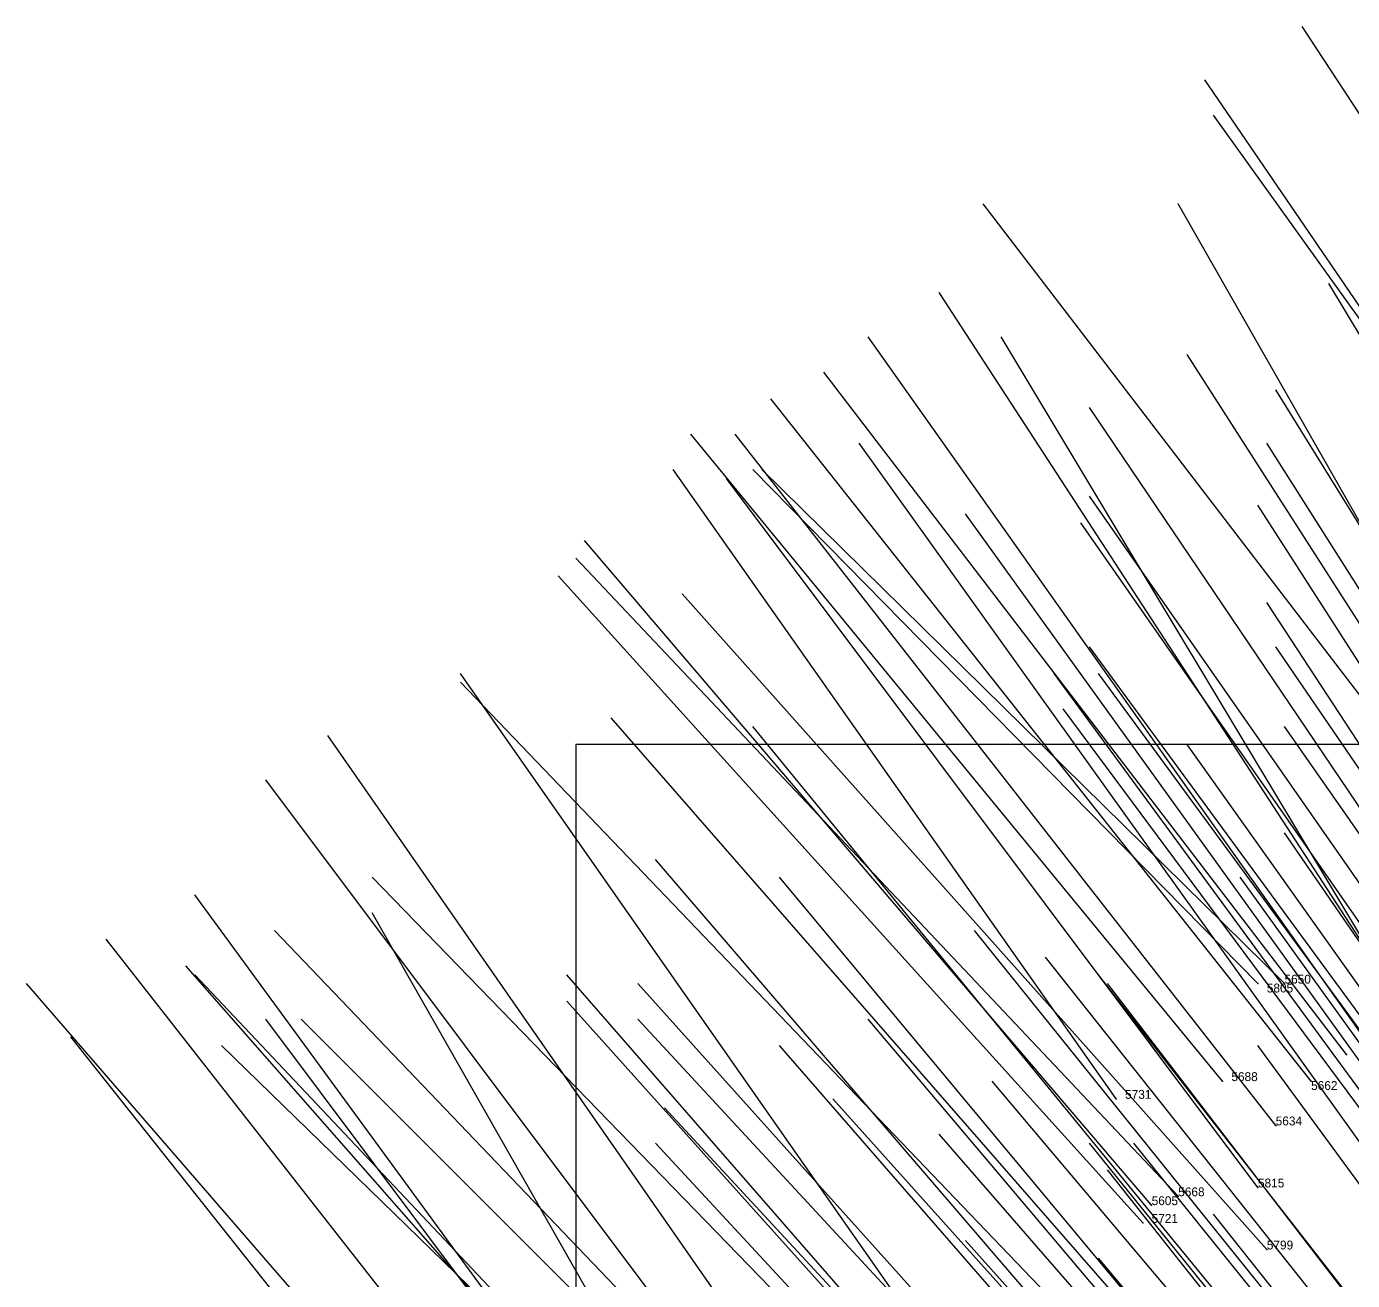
# Model space of a CAD drawing. Extents: x -0.5 to 0.59, y -0.5 to 0.59.
# Drawn here: x -0.434 to -0.2843, y 0.3705 to 0.512 of the extents above; entities that cross this region are included whole.
import ezdxf

# ---------------------------------------------------------------- set-up
doc = ezdxf.new("R2010")
doc.units = 0
for name, color, linetype in [('Facilities', 3, 'CONTINUOUS'), ('Min_max_boxes', 1, 'CONTINUOUS'), ('Normals', 1, 'CONTINUOUS'), ('Source_points', 5, 'CONTINUOUS'), ('Text', 3, 'CONTINUOUS')]:
    doc.layers.add(name, color=color, linetype=linetype)

msp = doc.modelspace()

# ---------------------------------------------------------------- linework, layer by layer
at = {"layer": 'Facilities', "color": 3}
for p in [(-0.295, 0.404, -1.25), (-0.292, 0.404, -1.247), (-0.285, 0.396, -1.219), (-0.299, 0.393, -1.234), (-0.289, 0.393, -1.22), (-0.311, 0.391, -1.249), (-0.293, 0.388, -1.216), (-0.295, 0.381, -1.205), (-0.307, 0.379, -1.22), (-0.304, 0.38, -1.218), (-0.308, 0.377, -1.217), (-0.294, 0.374, -1.19)]:
    msp.add_point(p, dxfattribs=at)
at = {"layer": 'Min_max_boxes', "color": 1}
for p, q in [((0.009, 0.431, -1.25), (-0.372, 0.431, -1.25)), ((-0.372, 0.431, -1.25), (-0.372, 0.149, -1.25)), ((0.009, 0.431, -1.25), (-0.372, 0.431, -1.25)), ((-0.372, 0.431, -1.25), (-0.372, 0.149, -1.25)), ((-0.372, 0.431, -1.25), (-0.372, 0.431, -1.25))]:
    msp.add_line(p, q, dxfattribs=at)
at = {"layer": 'Normals', "color": 1}
for p, q in [((-0.237, 0.431, -1.23), (-0.29, 0.512, -1.257)), ((-0.245, 0.424, -1.224), (-0.301, 0.506, -1.234)), ((-0.242, 0.421, -1.214), (-0.3, 0.502, -1.214)), ((-0.267, 0.415, -1.233), (-0.326, 0.492, -1.259)), ((-0.255, 0.406, -1.199), (-0.304, 0.492, -1.186)), ((-0.277, 0.399, -1.213), (-0.331, 0.482, -1.219)), ((-0.239, 0.403, -1.173), (-0.287, 0.483, -1.136)), ((-0.281, 0.395, -1.213), (-0.339, 0.477, -1.218)), ((-0.273, 0.392, -1.193), (-0.324, 0.477, -1.178)), ((-0.253, 0.397, -1.177), (-0.303, 0.475, -1.14)), ((-0.285, 0.396, -1.219), (-0.344, 0.473, -1.241)), ((-0.289, 0.393, -1.22), (-0.35, 0.47, -1.238)), ((-0.244, 0.392, -1.154), (-0.293, 0.471, -1.117)), ((-0.262, 0.392, -1.179), (-0.314, 0.469, -1.142)), ((-0.299, 0.393, -1.234), (-0.359, 0.466, -1.268)), ((-0.293, 0.388, -1.216), (-0.354, 0.466, -1.228)), ((-0.282, 0.384, -1.192), (-0.34, 0.465, -1.181)), ((-0.244, 0.386, -1.141), (-0.294, 0.465, -1.105)), ((-0.311, 0.391, -1.249), (-0.361, 0.462, -1.298)), ((-0.295, 0.381, -1.205), (-0.355, 0.461, -1.201)), ((-0.295, 0.404, -1.25), (-0.352, 0.462, -1.307)), ((-0.292, 0.404, -1.247), (-0.351, 0.462, -1.304)), ((-0.261, 0.383, -1.159), (-0.314, 0.459, -1.121)), ((-0.245, 0.38, -1.13), (-0.295, 0.458, -1.093)), ((-0.274, 0.382, -1.175), (-0.328, 0.457, -1.138)), ((-0.262, 0.38, -1.154), (-0.315, 0.456, -1.116)), ((-0.307, 0.379, -1.22), (-0.371, 0.454, -1.238)), ((-0.304, 0.38, -1.218), (-0.372, 0.452, -1.237)), ((-0.308, 0.377, -1.217), (-0.374, 0.45, -1.232)), ((-0.294, 0.374, -1.19), (-0.36, 0.448, -1.175)), ((-0.243, 0.369, -1.105), (-0.294, 0.447, -1.068)), ((-0.259, 0.367, -1.123), (-0.314, 0.442, -1.085)), ((-0.241, 0.366, -1.095), (-0.293, 0.442, -1.058)), ((-0.329, 0.359, -1.218), (-0.385, 0.439, -1.241)), ((-0.263, 0.364, -1.123), (-0.318, 0.439, -1.086)), ((-0.258, 0.364, -1.116), (-0.313, 0.439, -1.079)), ((-0.316, 0.366, -1.209), (-0.385, 0.438, -1.216)), ((-0.262, 0.361, -1.115), (-0.317, 0.435, -1.078)), ((-0.306, 0.363, -1.186), (-0.368, 0.434, -1.153)), ((-0.293, 0.361, -1.163), (-0.352, 0.433, -1.125)), ((-0.239, 0.357, -1.074), (-0.292, 0.433, -1.037)), ((-0.345, 0.353, -1.234), (-0.4, 0.432, -1.261)), ((-0.249, 0.355, -1.085), (-0.303, 0.431, -1.048)), ((-0.347, 0.347, -1.228), (-0.407, 0.427, -1.238)), ((-0.239, 0.344, -1.048), (-0.292, 0.421, -1.011)), ((-0.302, 0.347, -1.152), (-0.363, 0.418, -1.114)), ((-0.327, 0.346, -1.19), (-0.395, 0.416, -1.168)), ((-0.289, 0.344, -1.125), (-0.349, 0.416, -1.087)), ((-0.243, 0.341, -1.046), (-0.297, 0.416, -1.009)), ((-0.363, 0.343, -1.249), (-0.415, 0.414, -1.297)), ((-0.354, 0.34, -1.25), (-0.395, 0.412, -1.307)), ((-0.367, 0.335, -1.243), (-0.425, 0.409, -1.279)), ((-0.339, 0.34, -1.199), (-0.406, 0.41, -1.177)), ((-0.269, 0.338, -1.079), (-0.327, 0.41, -1.042)), ((-0.351, 0.332, -1.207), (-0.416, 0.406, -1.192)), ((-0.261, 0.334, -1.059), (-0.319, 0.407, -1.022)), ((-0.348, 0.334, -1.206), (-0.415, 0.405, -1.187)), ((-0.312, 0.335, -1.145), (-0.373, 0.405, -1.107)), ((-0.256, 0.332, -1.047), (-0.313, 0.405, -1.01)), ((-0.369, 0.329, -1.236), (-0.434, 0.404, -1.251)), ((-0.303, 0.335, -1.13), (-0.365, 0.404, -1.092)), ((-0.255, 0.33, -1.044), (-0.312, 0.404, -1.007)), ((-0.311, 0.333, -1.139), (-0.373, 0.402, -1.102)), ((-0.359, 0.336, -1.25), (-0.407, 0.4, -1.309)), ((-0.336, 0.333, -1.183), (-0.403, 0.4, -1.151)), ((-0.302, 0.332, -1.123), (-0.365, 0.4, -1.085)), ((-0.279, 0.329, -1.079), (-0.339, 0.4, -1.042)), ((-0.375, 0.33, -1.249), (-0.429, 0.398, -1.298)), ((-0.343, 0.33, -1.189), (-0.412, 0.397, -1.164)), ((-0.288, 0.327, -1.091), (-0.349, 0.397, -1.053)), ((-0.24, 0.322, -1.004), (-0.295, 0.397, -0.967)), ((-0.265, 0.322, -1.042), (-0.325, 0.393, -1.006)), ((-0.281, 0.322, -1.068), (-0.343, 0.391, -1.03)), ((-0.299, 0.322, -1.098), (-0.362, 0.39, -1.06)), ((-0.27, 0.317, -1.041), (-0.331, 0.387, -1.004)), ((-0.3, 0.318, -1.093), (-0.363, 0.386, -1.056)), ((-0.255, 0.313, -1.01), (-0.314, 0.386, -0.974)), ((-0.251, 0.314, -1.005), (-0.309, 0.386, -0.968)), ((-0.254, 0.31, -1.003), (-0.312, 0.383, -0.966)), ((-0.242, 0.305, -0.974), (-0.3, 0.378, -0.937)), ((-0.266, 0.306, -1.014), (-0.328, 0.375, -0.977)), ((-0.253, 0.302, -0.985), (-0.313, 0.373, -0.948)), ((-0.253, 0.302, -0.985), (-0.313, 0.373, -0.948))]:
    msp.add_line(p, q, dxfattribs=at)
at = {"layer": 'Source_points', "color": 5}
for p in [(-0.295, 0.404, -1.25), (-0.292, 0.404, -1.247), (-0.285, 0.396, -1.219), (-0.299, 0.393, -1.234), (-0.289, 0.393, -1.22), (-0.311, 0.391, -1.249), (-0.293, 0.388, -1.216), (-0.295, 0.381, -1.205), (-0.307, 0.379, -1.22), (-0.304, 0.38, -1.218), (-0.308, 0.377, -1.217), (-0.294, 0.374, -1.19)]:
    msp.add_point(p, dxfattribs=at)

# ---------------------------------------------------------------- texts
at = {"layer": 'Text', "color": 3}
for s, p in [('5650', (-0.292, 0.404, -1.247)), ('5805', (-0.294, 0.403, -1.25)), ('5688', (-0.298, 0.393, -1.234)), ('5662', (-0.289, 0.392, -1.22)), ('5731', (-0.31, 0.391, -1.249)), ('5634', (-0.293, 0.388, -1.216)), ('5815', (-0.295, 0.381, -1.205)), ('5668', (-0.304, 0.38, -1.218)), ('5605', (-0.307, 0.379, -1.22)), ('5721', (-0.307, 0.377, -1.217)), ('5799', (-0.294, 0.374, -1.19))]:
    msp.add_text(s, height=0.001, dxfattribs=at).set_placement(p)

doc.saveas('drawing.dxf')
